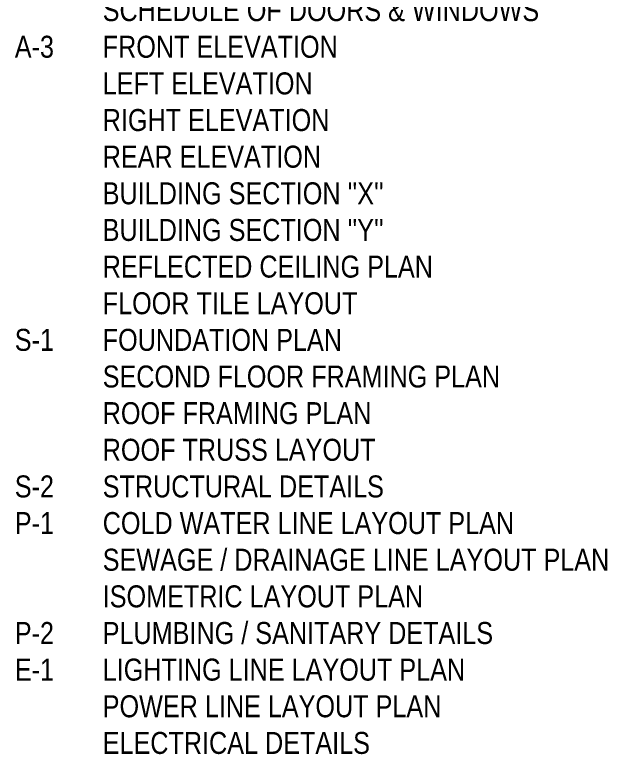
# Model space of a CAD drawing. Header units: inches. Extents: x 7263 to 14962, y 1317 to 2926.
# Drawn here: x 7419.9 to 7500.8, y 1319.3 to 1420.2 of the extents above; entities that cross this region are included whole.
import ezdxf

# ---------------------------------------------------------------- set-up
doc = ezdxf.new("R2010")
doc.units = ezdxf.units.IN
doc.header["$MEASUREMENT"] = 0
doc.layers.add('Layer3', color=3, linetype='Continuous')
doc.styles.get("Standard").update_dxf_attribs({"font": ''})
doc.styles.get('Standard').set_extended_font_data('Tw Cen MT Condensed')

msp = doc.modelspace()

# ---------------------------------------------------------------- texts
at = {"layer": 'Layer3', "insert": (7419.939, 1467.341), "char_height": 3, "attachment_point": 1}
msp.add_mtext_dynamic_manual_height_columns("{\\fArial Narrow|b1|i0|c0|p34;\\LTWO-STOREY RESIDENTIAL PROJECT\\fArial Narrow|b0|i0|c0|p34;\\l\\PSHEET CONTENTS:\\PA-1^ITABLE OF CONTENTS\\P^IPERSPECTIVE\\P^ISITE DEVELOPMENT PLAN\\P^ILOCATION MAP\\PA-2^IGROUND FLOOR PLAN\\P^ISECOND FLOOR PLAN\\P^IROOF PLAN\\P^ISCHEDULE OF DOORS & WINDOWS\\PA-3^IFRONT ELEVATION\\P^ILEFT ELEVATION\\P^IRIGHT ELEVATION\\P^IREAR ELEVATION\\P^IBUILDING SECTION ''X''\\P^IBUILDING SECTION ''Y''\\P^IREFLECTED CEILING PLAN\\P^IFLOOR TILE LAYOUT\\PS-1^IFOUNDATION PLAN\\P^ISECOND FLOOR FRAMING PLAN\\P^IROOF FRAMING PLAN\\P^IROOF TRUSS LAYOUT\\PS-2^ISTRUCTURAL DETAILS\\PP-1^ICOLD WATER LINE LAYOUT PLAN\\P^ISEWAGE / DRAINAGE LINE LAYOUT PLAN\\P^IISOMETRIC LAYOUT PLAN\\PP-2^IPLUMBING / SANITARY DETAILS\\PE-1^ILIGHTING LINE LAYOUT PLAN\\P^IPOWER LINE LAYOUT PLAN\\P^IELECTRICAL DETAILS}", width=125.04941, gutter_width=1, heights=[0], dxfattribs=at)

doc.saveas('drawing.dxf')
